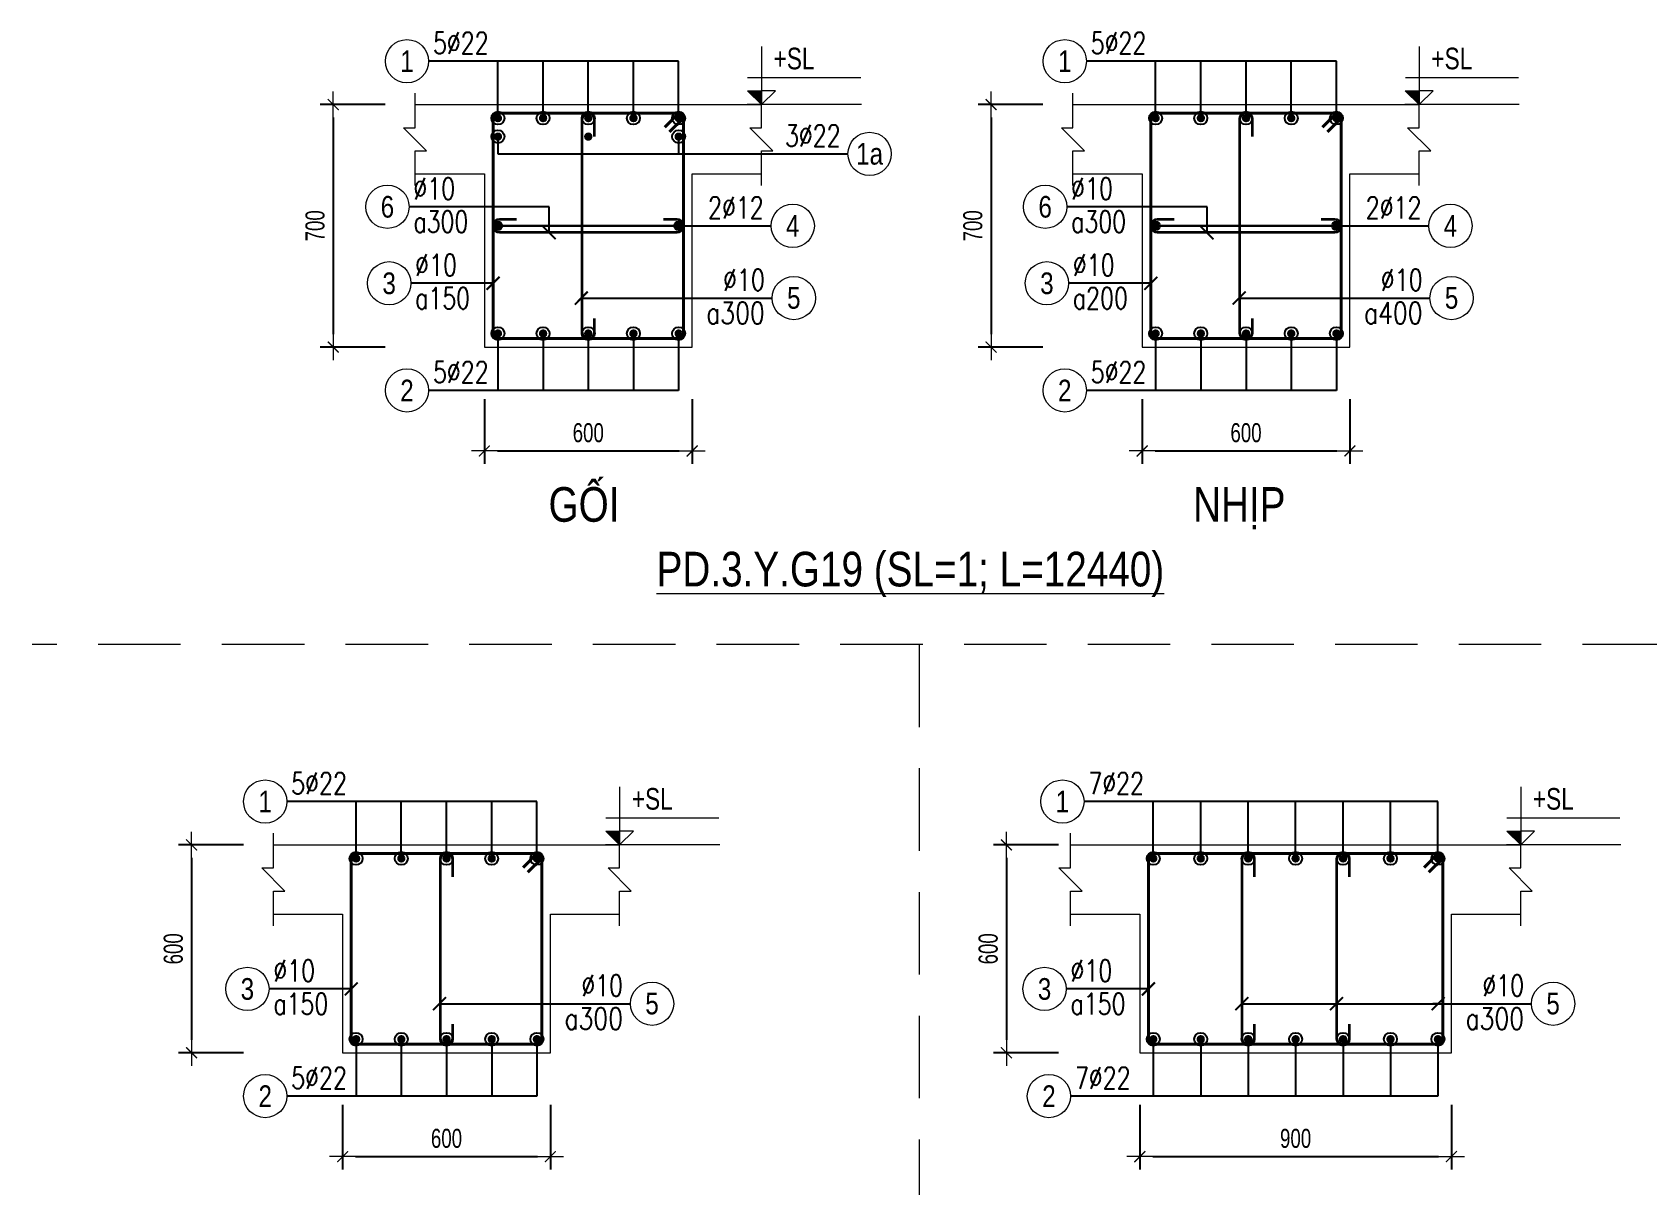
# Model space of a CAD drawing. Header units: millimetres. Extents: x 0 to 264070, y -218202 to 27271.
# Drawn here: x 246139 to 250804, y -190711 to -187382 of the extents above; entities that cross this region are included whole.
import ezdxf
from ezdxf.enums import TextEntityAlignment as Align

# ---------------------------------------------------------------- set-up
doc = ezdxf.new("R2010")
doc.units = ezdxf.units.MM
doc.header["$PDMODE"] = 3
doc.linetypes.add('HIDDEN2', pattern=[4.7625, 3.175, -1.5875])
doc.layers.get('0').update_dxf_attribs({"lineweight": 20})
doc.layers.get('Defpoints').update_dxf_attribs({"color": 151, "lineweight": 9})
for name, color, linetype, lineweight in [('NDC_S_ANNO', 7, 'Continuous', 20), ('NDC_S_CONTINUOUS', 3, 'Continuous', 20), ('NDC_S_DIM', 1, 'Continuous', 15), ('NDC_S_HIDDEN', 8, 'HIDDEN2', 13), ('NDC_S_REBAR', 4, 'Continuous', 35), ('NDC_S_STIRRUP', 4, 'Continuous', 40), ('NDC_S_TEXT SYMBOL', 7, 'Continuous', 20), ('NDC_S_THIN LINE', 8, 'Continuous', 9), ('NDC_S_VN TEXT', 7, 'Continuous', 20)]:
    doc.layers.add(name, color=color, linetype=linetype, lineweight=lineweight)
doc.styles.add('ARIAL', font='arial.ttf', dxfattribs={"width": 0.8})
doc.styles.add('NDC_ANNO', font='', dxfattribs={"width": 0.8})
doc.styles.add('NDC_DIM', font='', dxfattribs={"width": 0.75})
doc.styles.add('NDC_EN TXT', font='romans.shx', dxfattribs={"width": 0.8})
doc.styles.get('NDC_ANNO').set_extended_font_data('Dotum')
doc.styles.get('NDC_DIM').set_extended_font_data('Dotum')
doc.dimstyles.new('NDC_dim_25', dxfattribs={"dimscale": 25, "dimtxt": 2.2, "dimasz": 1.5, "dimexe": 1.5, "dimexo": 2.5, "dimgap": 1, "dimtad": 1, "dimdec": 0, "dimzin": 0, "dimdsep": 46, "dimtxsty": 'NDC_DIM', "dimblk": 'DIMMARK', "dimcen": 0.09, "dimdle": 1.2, "dimclrd": 1, "dimclre": 1, "dimclrt": 3, "dimadec": 0, "dimazin": 0, "dimtfac": 1, "dimtdec": 0, "dimtix": 1, "dimtofl": 0, "dimtmove": 0, "dimatfit": 3, "dimfxl": 6, "dimfxlon": 1, "dimtolj": 1, "dimtzin": 0, "dimarcsym": 0})

# ---------------------------------------------------------------- blocks, each defined once
blk = doc.blocks.new('kata_block_THEP')
at = {"layer": 'NDC_S_REBAR', "color": 0}
for p, q in [((-0.5, 0), (0.5, 0)), ((-0.35, 0.35), (0.35, -0.35)), ((0.35, 0.35), (-0.35, -0.35)), ((0, 0.5), (0, -0.5))]:
    blk.add_line(p, q, dxfattribs=at)
at = {"layer": 'NDC_S_REBAR', "color": 0, "const_width": 0.0833}
blk.add_lwpolyline([(-0.5, 0, 1), (0.5, 0, 1), (-0.5, 0, 1)], format="xyb", dxfattribs=at)
blk = doc.blocks.new('DIMMARK')
at = {"layer": 'NDC_S_DIM', "color": 1}
blk.add_line((-1.5, 0), (1, 0), dxfattribs=at)
at = {"layer": 'NDC_S_DIM', "color": 2, "const_width": 0.1}
blk.add_lwpolyline([(-0.42, -0.42), (0.42, 0.42)], dxfattribs=at)
blk = doc.blocks.new('kata_block_TD')
at = {"color": 6, "linetype": 'ByBlock', "lineweight": -2, "style": 'ARIAL', "width": 0.8}
blk.add_attdef('SECTDET2', text='', height=5, dxfattribs=at).set_placement((0, 7.97), align=Align.CENTER)
at = {"color": 0, "linetype": 'ByBlock', "lineweight": -2, "style": 'ARIAL', "width": 0.8}
blk.add_attdef('SECTDET1', text='', height=5, dxfattribs=at).set_placement((0, 1.47), align=Align.CENTER)
at = {"color": 3, "lineweight": 25, "style": 'ARIAL', "width": 0.8}
blk.add_attdef('SSCALE', text='', height=2.5, dxfattribs=at).set_placement((0, -4), align=Align.CENTER)
blk = doc.blocks.new('*U241')
blk.add_circle((-2.5, 0), 2.5)
at = {"layer": 'NDC_S_VN TEXT', "color": 3, "style": 'NDC_EN TXT', "width": 0.75}
for tag, p in [('DK1', (0.5, 0.85)), ('KC1', (0.5, -2.97))]:
    blk.add_attdef(tag, p, '', height=2.5, dxfattribs=at)
at = {"layer": 'NDC_S_VN TEXT', "color": 7, "style": 'ARIAL', "width": 0.8}
blk.add_attdef('SH2', text='', height=2.5, dxfattribs=at).set_placement((-2.5, 0), align=Align.MIDDLE)
blk = doc.blocks.new('*U321')
blk.add_circle((2.5, 0), 2.5)
at = {"layer": 'NDC_S_VN TEXT', "color": 3, "style": 'NDC_EN TXT'}
for tag, width, p in [('DK2', 0.75, (-0.85, 0.85)), ('KC2', 0.8, (-0.85, -2.97))]:
    blk.add_attdef(tag, text='', height=2.5, dxfattribs=dict(at, width=width)).set_placement(p, align=Align.RIGHT)
at = {"layer": 'NDC_S_VN TEXT', "color": 7, "style": 'ARIAL', "width": 0.8}
blk.add_attdef('SH3', text='', height=2.5, dxfattribs=at).set_placement((2.5, 0), align=Align.MIDDLE)
blk = doc.blocks.new('*U239')
blk.add_circle((2.5, 0), 2.5)
at = {"layer": 'NDC_S_VN TEXT', "color": 3, "style": 'NDC_EN TXT', "width": 0.75}
blk.add_attdef('DK2', text='', height=2.5, dxfattribs=at).set_placement((-0.85, 0.85), align=Align.RIGHT)
at = {"layer": 'NDC_S_VN TEXT', "color": 7, "style": 'ARIAL', "width": 0.8}
blk.add_attdef('SH3', text='', height=2.5, dxfattribs=at).set_placement((2.5, 0), align=Align.MIDDLE)
blk = doc.blocks.new('*D665')
at = {"layer": 'Defpoints', "color": 0, "transparency": 16777216}
for p in [(249414.1, -187590.2), (248908.1, -188290.2), (249414.1, -188290.2)]:
    blk.add_point(p, dxfattribs=at)
at = {"layer": 'NDC_S_DIM', "color": 1, "lineweight": -2, "transparency": 16777216}
for p, q in [((249058.1, -187590.2), (248870.6, -187590.2)), ((248908.1, -187627.7), (248908.1, -188252.7)), ((249058.1, -188290.2), (248870.6, -188290.2))]:
    blk.add_line(p, q, dxfattribs=at)
at = {"layer": 'NDC_S_DIM', "color": 1, "lineweight": -2, "transparency": 16777216, "xscale": 37.5, "yscale": 37.5, "zscale": 37.5}
for p, rotation in [((248908.1, -187590.2), 90), ((248908.1, -188290.2), 270)]:
    blk.add_blockref('DIMMARK', p, dxfattribs=dict(at, rotation=rotation))
at = {"layer": 'NDC_S_DIM', "color": 3, "transparency": 16777216, "insert": (248855.6, -187940.2), "char_height": 55, "attachment_point": 5, "rotation": 90, "style": 'NDC_DIM'}
blk.add_mtext('\\A1;700', dxfattribs=at)
blk = doc.blocks.new('*D666')
at = {"layer": 'Defpoints', "color": 0, "transparency": 16777216}
for p in [(249344.4, -188290.2), (249944.4, -188290.2), (249944.4, -188590.2)]:
    blk.add_point(p, dxfattribs=at)
at = {"layer": 'NDC_S_DIM', "color": 1, "lineweight": -2, "transparency": 16777216}
for p, q in [((249344.4, -188440.2), (249344.4, -188627.7)), ((249944.4, -188440.2), (249944.4, -188627.7)), ((249381.9, -188590.2), (249906.9, -188590.2))]:
    blk.add_line(p, q, dxfattribs=at)
at = {"layer": 'NDC_S_DIM', "color": 1, "lineweight": -2, "transparency": 16777216, "xscale": 37.5, "yscale": 37.5, "zscale": 37.5, "rotation": 180}
blk.add_blockref('DIMMARK', (249344.4, -188590.2), dxfattribs=at)
at = {"layer": 'NDC_S_DIM', "color": 1, "lineweight": -2, "transparency": 16777216, "xscale": 37.5, "yscale": 37.5, "zscale": 37.5}
blk.add_blockref('DIMMARK', (249944.4, -188590.2), dxfattribs=at)
at = {"layer": 'NDC_S_DIM', "color": 3, "transparency": 16777216, "insert": (249644.4, -188537.7), "char_height": 55, "attachment_point": 5, "style": 'NDC_DIM'}
blk.add_mtext('\\A1;600', dxfattribs=at)
blk = doc.blocks.new('kata_block_CT')
at = {"layer": 'NDC_S_ANNO'}
blk.add_hatch(color=3, dxfattribs=at).paths.add_polyline_path([(0, 1.6), (-1.61, 1.6), (0, 0)])
at = {"layer": 'NDC_S_ANNO', "ltscale": 50}
h = blk.add_hatch(dxfattribs=at)
h.set_pattern_fill('ANSI31', color=256, scale=1.406, style=0)
h.paths.add_polyline_path([(0, 1.6), (0, 0), (1.61, 1.6)])
for p, q in [((-1.59, 3.14), (11.47, 3.14)), ((11.56, 0), (-1.64, 0))]:
    blk.add_line(p, q, dxfattribs=at)
for points in [[(0, 6.69), (0, 0)], [(0, 0), (-1.61, 1.6), (0, 1.6)], [(0, 0), (1.61, 1.6), (0, 1.6)]]:
    blk.add_lwpolyline(points, dxfattribs=at)
at = {"layer": 'NDC_S_ANNO', "color": 8, "ltscale": 50}
blk.add_lwpolyline([(0, 0), (-1.61, 1.6), (0, 1.6)], dxfattribs=at)
at = {"layer": 'NDC_S_TEXT SYMBOL', "color": 3, "style": 'NDC_ANNO', "width": 0.8}
blk.add_attdef('CT', (1.41, 4.07), '', height=2.5, dxfattribs=at)
blk = doc.blocks.new('*D667')
at = {"layer": 'Defpoints', "color": 0, "transparency": 16777216}
for p in [(247514.6, -187590.2), (247008.6, -188290.2), (247514.6, -188290.2)]:
    blk.add_point(p, dxfattribs=at)
at = {"layer": 'NDC_S_DIM', "color": 1, "lineweight": -2, "transparency": 16777216}
for p, q in [((247158.6, -187590.2), (246971.1, -187590.2)), ((247008.6, -187627.7), (247008.6, -188252.7)), ((247158.6, -188290.2), (246971.1, -188290.2))]:
    blk.add_line(p, q, dxfattribs=at)
at = {"layer": 'NDC_S_DIM', "color": 1, "lineweight": -2, "transparency": 16777216, "xscale": 37.5, "yscale": 37.5, "zscale": 37.5}
for p, rotation in [((247008.6, -187590.2), 90), ((247008.6, -188290.2), 270)]:
    blk.add_blockref('DIMMARK', p, dxfattribs=dict(at, rotation=rotation))
at = {"layer": 'NDC_S_DIM', "color": 3, "transparency": 16777216, "insert": (246956.1, -187940.2), "char_height": 55, "attachment_point": 5, "rotation": 90, "style": 'NDC_DIM'}
blk.add_mtext('\\A1;700', dxfattribs=at)
blk = doc.blocks.new('*D668')
at = {"layer": 'Defpoints', "color": 0, "transparency": 16777216}
for p in [(247444.9, -188290.2), (248044.9, -188290.2), (248044.9, -188590.2)]:
    blk.add_point(p, dxfattribs=at)
at = {"layer": 'NDC_S_DIM', "color": 1, "lineweight": -2, "transparency": 16777216}
for p, q in [((247444.9, -188440.2), (247444.9, -188627.7)), ((248044.9, -188440.2), (248044.9, -188627.7)), ((247482.4, -188590.2), (248007.4, -188590.2))]:
    blk.add_line(p, q, dxfattribs=at)
at = {"layer": 'NDC_S_DIM', "color": 1, "lineweight": -2, "transparency": 16777216, "xscale": 37.5, "yscale": 37.5, "zscale": 37.5, "rotation": 180}
blk.add_blockref('DIMMARK', (247444.9, -188590.2), dxfattribs=at)
at = {"layer": 'NDC_S_DIM', "color": 1, "lineweight": -2, "transparency": 16777216, "xscale": 37.5, "yscale": 37.5, "zscale": 37.5}
blk.add_blockref('DIMMARK', (248044.9, -188590.2), dxfattribs=at)
at = {"layer": 'NDC_S_DIM', "color": 3, "transparency": 16777216, "insert": (247744.9, -188537.7), "char_height": 55, "attachment_point": 5, "style": 'NDC_DIM'}
blk.add_mtext('\\A1;600', dxfattribs=at)
blk = doc.blocks.new('*U240')
blk.add_circle((-2.5, 0), 2.5)
at = {"layer": 'NDC_S_VN TEXT', "color": 3, "style": 'NDC_EN TXT', "width": 0.75}
blk.add_attdef('DK1', (0.5, 0.85), '', height=2.5, dxfattribs=at)
at = {"layer": 'NDC_S_VN TEXT', "color": 7, "style": 'ARIAL', "width": 0.8}
blk.add_attdef('SH2', text='', height=2.5, dxfattribs=at).set_placement((-2.5, 0), align=Align.MIDDLE)
blk = doc.blocks.new('*D679')
at = {"layer": 'Defpoints', "color": 0, "transparency": 16777216}
for p in [(247105.2, -189727.4), (246599.2, -190327.4), (247105.2, -190327.4)]:
    blk.add_point(p, dxfattribs=at)
at = {"layer": 'NDC_S_DIM', "color": 1, "lineweight": -2, "transparency": 16777216}
for p, q in [((246749.2, -189727.4), (246561.7, -189727.4)), ((246599.2, -189764.9), (246599.2, -190289.9)), ((246749.2, -190327.4), (246561.7, -190327.4))]:
    blk.add_line(p, q, dxfattribs=at)
at = {"layer": 'NDC_S_DIM', "color": 1, "lineweight": -2, "transparency": 16777216, "xscale": 37.5, "yscale": 37.5, "zscale": 37.5}
for p, rotation in [((246599.2, -189727.4), 90), ((246599.2, -190327.4), 270)]:
    blk.add_blockref('DIMMARK', p, dxfattribs=dict(at, rotation=rotation))
at = {"layer": 'NDC_S_DIM', "color": 3, "transparency": 16777216, "insert": (246546.7, -190027.4), "char_height": 55, "attachment_point": 5, "rotation": 90, "style": 'NDC_DIM'}
blk.add_mtext('\\A1;600', dxfattribs=at)
blk = doc.blocks.new('*D680')
at = {"layer": 'Defpoints', "color": 0, "transparency": 16777216}
for p in [(247035.5, -190327.4), (247635.5, -190327.4), (247635.5, -190627.4)]:
    blk.add_point(p, dxfattribs=at)
at = {"layer": 'NDC_S_DIM', "color": 1, "lineweight": -2, "transparency": 16777216}
for p, q in [((247035.5, -190477.4), (247035.5, -190664.9)), ((247635.5, -190477.4), (247635.5, -190664.9)), ((247073, -190627.4), (247598, -190627.4))]:
    blk.add_line(p, q, dxfattribs=at)
at = {"layer": 'NDC_S_DIM', "color": 1, "lineweight": -2, "transparency": 16777216, "xscale": 37.5, "yscale": 37.5, "zscale": 37.5, "rotation": 180}
blk.add_blockref('DIMMARK', (247035.5, -190627.4), dxfattribs=at)
at = {"layer": 'NDC_S_DIM', "color": 1, "lineweight": -2, "transparency": 16777216, "xscale": 37.5, "yscale": 37.5, "zscale": 37.5}
blk.add_blockref('DIMMARK', (247635.5, -190627.4), dxfattribs=at)
at = {"layer": 'NDC_S_DIM', "color": 3, "transparency": 16777216, "insert": (247335.5, -190574.9), "char_height": 55, "attachment_point": 5, "style": 'NDC_DIM'}
blk.add_mtext('\\A1;600', dxfattribs=at)
blk = doc.blocks.new('*D681')
at = {"layer": 'Defpoints', "color": 0, "transparency": 16777216}
for p in [(249337.6, -190327.4), (250237.6, -190327.4), (250237.6, -190627.4)]:
    blk.add_point(p, dxfattribs=at)
at = {"layer": 'NDC_S_DIM', "color": 1, "lineweight": -2, "transparency": 16777216}
for p, q in [((249337.6, -190477.4), (249337.6, -190664.9)), ((250237.6, -190477.4), (250237.6, -190664.9)), ((249375.1, -190627.4), (250200.1, -190627.4))]:
    blk.add_line(p, q, dxfattribs=at)
at = {"layer": 'NDC_S_DIM', "color": 1, "lineweight": -2, "transparency": 16777216, "xscale": 37.5, "yscale": 37.5, "zscale": 37.5, "rotation": 180}
blk.add_blockref('DIMMARK', (249337.6, -190627.4), dxfattribs=at)
at = {"layer": 'NDC_S_DIM', "color": 1, "lineweight": -2, "transparency": 16777216, "xscale": 37.5, "yscale": 37.5, "zscale": 37.5}
blk.add_blockref('DIMMARK', (250237.6, -190627.4), dxfattribs=at)
at = {"layer": 'NDC_S_DIM', "color": 3, "transparency": 16777216, "insert": (249787.6, -190574.9), "char_height": 55, "attachment_point": 5, "style": 'NDC_DIM'}
blk.add_mtext('\\A1;900', dxfattribs=at)
blk = doc.blocks.new('*D682')
at = {"layer": 'Defpoints', "color": 0, "transparency": 16777216}
for p in [(249458.6, -189727.4), (248952.6, -190327.4), (249458.6, -190327.4)]:
    blk.add_point(p, dxfattribs=at)
at = {"layer": 'NDC_S_DIM', "color": 1, "lineweight": -2, "transparency": 16777216}
for p, q in [((249102.6, -189727.4), (248915.1, -189727.4)), ((248952.6, -189764.9), (248952.6, -190289.9)), ((249102.6, -190327.4), (248915.1, -190327.4))]:
    blk.add_line(p, q, dxfattribs=at)
at = {"layer": 'NDC_S_DIM', "color": 1, "lineweight": -2, "transparency": 16777216, "xscale": 37.5, "yscale": 37.5, "zscale": 37.5}
for p, rotation in [((248952.6, -189727.4), 90), ((248952.6, -190327.4), 270)]:
    blk.add_blockref('DIMMARK', p, dxfattribs=dict(at, rotation=rotation))
at = {"layer": 'NDC_S_DIM', "color": 3, "transparency": 16777216, "insert": (248900.1, -190027.4), "char_height": 55, "attachment_point": 5, "rotation": 90, "style": 'NDC_DIM'}
blk.add_mtext('\\A1;600', dxfattribs=at)

msp = doc.modelspace()

# ---------------------------------------------------------------- linework, layer by layer
at = {"layer": 'NDC_S_CONTINUOUS'}
for points in [[(247244.9, -187590.2), (247444.9, -187590.2), (247444.9, -187590.2), (248044.9, -187590.2), (248044.9, -187590.2), (248244.9, -187590.2)], [(249144.4, -187590.2), (249344.4, -187590.2), (249344.4, -187590.2), (249944.4, -187590.2), (249944.4, -187590.2), (250144.4, -187590.2)], [(247244.9, -187790.2), (247444.9, -187790.2), (247444.9, -188290.2), (248044.9, -188290.2), (248044.9, -187790.2), (248244.9, -187790.2)], [(249144.4, -187790.2), (249344.4, -187790.2), (249344.4, -188290.2), (249944.4, -188290.2), (249944.4, -187790.2), (250144.4, -187790.2)], [(246835.5, -189727.4), (247035.5, -189727.4), (247035.5, -189727.4), (247635.5, -189727.4), (247635.5, -189727.4), (247835.5, -189727.4)], [(249137.6, -189727.4), (249337.6, -189727.4), (249337.6, -189727.4), (250237.6, -189727.4), (250237.6, -189727.4), (250437.6, -189727.4)], [(246835.5, -189927.4), (247035.5, -189927.4), (247035.5, -190327.4), (247635.5, -190327.4), (247635.5, -189927.4), (247835.5, -189927.4)], [(249137.6, -189927.4), (249337.6, -189927.4), (249337.6, -190327.4), (250237.6, -190327.4), (250237.6, -189927.4), (250437.6, -189927.4)]]:
    msp.add_lwpolyline(points, dxfattribs=at)
at = {"layer": 'NDC_S_DIM'}
for centre in [(247483.9, -187682.7), (248005.9, -187682.7)]:
    msp.add_circle(centre, 18.8, dxfattribs=at)
at = {"layer": 'NDC_S_HIDDEN', "ltscale": 75}
for p, q in [((264070, -189149.1), (246139.4, -189149.1)), ((248700.9, -189149.1), (248700.9, -191149.1))]:
    msp.add_line(p, q, dxfattribs=at)
at = {"layer": 'NDC_S_REBAR'}
for points in [[(247763.3, -187682.6), (247763.3, -187633.7, 1), (247726.4, -187633.7), (247726.4, -188246.8, 1), (247763.3, -188246.8), (247763.3, -188207.5, -0.414214)], [(249662.8, -187682.6), (249662.8, -187633.7, 1), (249626, -187633.7), (249626, -188246.8, 1), (249662.8, -188246.8), (249662.8, -188207.5, -0.414214)], [(247537.2, -187921.8), (247488.3, -187921.8, 1), (247488.3, -187958.7), (248001.5, -187958.7, 1), (248001.5, -187921.8), (247962.2, -187921.8, -0.414214)], [(249436.8, -187921.8), (249387.9, -187921.8, 1), (249387.9, -187958.7), (249901, -187958.7, 1), (249901, -187921.8), (249861.8, -187921.8, -0.414214)], [(247353.9, -189819.7), (247353.9, -189770.8, 1), (247317, -189770.8), (247317, -190283.9, 1), (247353.9, -190283.9), (247353.9, -190244.7, -0.414214)], [(249668.9, -189819.7), (249668.9, -189770.8, 1), (249632, -189770.8), (249632, -190283.9, 1), (249668.9, -190283.9), (249668.9, -190244.7, -0.414214)], [(249942.9, -189819.7), (249942.9, -189770.8, 1), (249906, -189770.8), (249906, -190283.9, 1), (249942.9, -190283.9), (249942.9, -190244.7, -0.414214)]]:
    msp.add_lwpolyline(points, format="xyb", dxfattribs=at)
at = {"layer": 'NDC_S_STIRRUP'}
for points in [[(247965.9, -187655.2), (248005.9, -187615.2, -0.414214), (248019.9, -187629.2), (248019.9, -188251.2, -0.414214), (248005.9, -188265.2), (247483.9, -188265.2, -0.414214), (247469.9, -188251.2), (247469.9, -187629.2, -0.414214), (247483.9, -187615.2), (248005.9, -187615.2, -0.414214), (248019.9, -187629.2), (247979.9, -187669.2)], [(249865.4, -187655.2), (249905.4, -187615.2, -0.414214), (249919.4, -187629.2), (249919.4, -188251.2, -0.414214), (249905.4, -188265.2), (249383.4, -188265.2, -0.414214), (249369.4, -188251.2), (249369.4, -187629.2, -0.414214), (249383.4, -187615.2), (249905.4, -187615.2, -0.414214), (249919.4, -187629.2), (249879.4, -187669.2)], [(247556.5, -189792.4), (247596.5, -189752.4, -0.414214), (247610.5, -189766.4), (247610.5, -190288.4, -0.414214), (247596.5, -190302.4), (247074.5, -190302.4, -0.414214), (247060.5, -190288.4), (247060.5, -189766.4, -0.414214), (247074.5, -189752.4), (247596.5, -189752.4, -0.414214), (247610.5, -189766.4), (247570.5, -189806.4)], [(250158.6, -189792.4), (250198.6, -189752.4, -0.414214), (250212.6, -189766.4), (250212.6, -190288.4, -0.414214), (250198.6, -190302.4), (249376.6, -190302.4, -0.414214), (249362.6, -190288.4), (249362.6, -189766.4, -0.414214), (249376.6, -189752.4), (250198.6, -189752.4, -0.414214), (250212.6, -189766.4), (250172.6, -189806.4)]]:
    msp.add_lwpolyline(points, format="xyb", dxfattribs=at)
at = {"layer": 'NDC_S_THIN LINE'}
for points in [[(247244.9, -187823.6), (247244.9, -187723.6), (247278.2, -187723.6), (247211.6, -187656.9), (247244.9, -187656.9), (247244.9, -187556.9)], [(248244.9, -187823.6), (248244.9, -187723.6), (248278.2, -187723.6), (248211.6, -187656.9), (248244.9, -187656.9), (248244.9, -187556.9)], [(249144.4, -187823.6), (249144.4, -187723.6), (249177.8, -187723.6), (249111.1, -187656.9), (249144.4, -187656.9), (249144.4, -187556.9)], [(250144.4, -187823.6), (250144.4, -187723.6), (250177.8, -187723.6), (250111.1, -187656.9), (250144.4, -187656.9), (250144.4, -187556.9)], [(246835.5, -189960.7), (246835.5, -189860.7), (246868.8, -189860.7), (246802.2, -189794), (246835.5, -189794), (246835.5, -189694)], [(247835.5, -189960.7), (247835.5, -189860.7), (247868.8, -189860.7), (247802.2, -189794), (247835.5, -189794), (247835.5, -189694)], [(249137.6, -189960.7), (249137.6, -189860.7), (249170.9, -189860.7), (249104.3, -189794), (249137.6, -189794), (249137.6, -189694)], [(250437.6, -189960.7), (250437.6, -189860.7), (250470.9, -189860.7), (250404.3, -189794), (250437.6, -189794), (250437.6, -189694)]]:
    msp.add_lwpolyline(points, dxfattribs=at)

# ---------------------------------------------------------------- block references
at = {"layer": 'NDC_S_REBAR', "color": 3, "xscale": 22, "yscale": 22, "zscale": 22}
for p in [(247483.9, -187629.2), (247483.9, -187682.7), (247483.9, -187940.2), (247483.9, -188251.2), (247074.5, -189766.4), (249376.6, -189766.4), (247074.5, -190288.4), (249376.6, -190288.4)]:
    msp.add_blockref('kata_block_THEP', p, dxfattribs=at)
at = {"layer": 'NDC_S_REBAR', "xscale": 22, "yscale": 22, "zscale": 22}
for p in [(247614.4, -187629.2), (247744.9, -187629.2), (247875.4, -187629.2), (248005.9, -187629.2), (249383.4, -187629.2), (249513.9, -187629.2), (249644.4, -187629.2), (249774.9, -187629.2), (249905.4, -187629.2), (247744.9, -187682.7), (248005.9, -187682.7), (248005.9, -187940.2), (249383.4, -187940.2), (249905.4, -187940.2), (247614.4, -188251.2), (247744.9, -188251.2), (247875.4, -188251.2), (248005.9, -188251.2), (249383.4, -188251.2), (249513.9, -188251.2), (249644.4, -188251.2), (249774.9, -188251.2), (249905.4, -188251.2), (247205, -189766.4), (247335.5, -189766.4), (247466, -189766.4), (247596.5, -189766.4), (249513.6, -189766.4), (249650.6, -189766.4), (249787.6, -189766.4), (249924.6, -189766.4), (250061.6, -189766.4), (250198.6, -189766.4), (247205, -190288.4), (247335.5, -190288.4), (247466, -190288.4), (247596.5, -190288.4), (249513.6, -190288.4), (249650.6, -190288.4), (249787.6, -190288.4), (249924.6, -190288.4), (250061.6, -190288.4), (250198.6, -190288.4)]:
    msp.add_blockref('kata_block_THEP', p, dxfattribs=at)
at = {"layer": 'NDC_S_THIN LINE', "xscale": 25, "yscale": 25, "zscale": 25}
for name, p, values in [('*U240', (247283.9, -187465.2), {'SH2': '1', 'DK1': '5%%c22'}), ('*U240', (249183.4, -187465.2), {'SH2': '1', 'DK1': '5%%c22'}), ('*U239', (248494.9, -187732.7), {'SH3': '1a', 'DK2': '3%%c22'}), ('*U241', (247227.4, -187885.2), {'SH2': '6', 'DK1': '%%c10', 'KC1': 'a300'}), ('*U241', (249126.9, -187885.2), {'SH2': '6', 'DK1': '%%c10', 'KC1': 'a300'}), ('*U239', (248272.8, -187940.2), {'SH3': '4', 'DK2': '2%%c12'}), ('*U239', (250172.3, -187940.2), {'SH3': '4', 'DK2': '2%%c12'}), ('*U241', (247232.4, -188106.1), {'SH2': '3', 'DK1': '%%c10', 'KC1': 'a150'}), ('*U241', (249131.9, -188106.1), {'SH2': '3', 'DK1': '%%c10', 'KC1': 'a200'}), ('*U321', (248276, -188148.7), {'SH3': '5', 'DK2': '%%c10', 'KC2': 'a300'}), ('*U321', (250175.5, -188148.7), {'SH3': '5', 'DK2': '%%c10', 'KC2': 'a400'}), ('*U240', (247283.9, -188415.2), {'SH2': '2', 'DK1': '5%%c22'}), ('*U240', (249183.4, -188415.2), {'SH2': '2', 'DK1': '5%%c22'}), ('*U240', (246874.5, -189602.4), {'SH2': '1', 'DK1': '5%%c22'}), ('*U240', (249176.6, -189602.4), {'SH2': '1', 'DK1': '7%%c22'}), ('*U241', (246823, -190143.2), {'SH2': '3', 'DK1': '%%c10', 'KC1': 'a150'}), ('*U241', (249125.1, -190143.2), {'SH2': '3', 'DK1': '%%c10', 'KC1': 'a150'}), ('*U321', (247866.6, -190185.8), {'SH3': '5', 'DK2': '%%c10', 'KC2': 'a300'}), ('*U321', (250468.7, -190185.8), {'SH3': '5', 'DK2': '%%c10', 'KC2': 'a300'}), ('*U240', (246874.5, -190452.4), {'SH2': '2', 'DK1': '5%%c22'}), ('*U240', (249137.8, -190452.4), {'SH2': '2', 'DK1': '7%%c22'})]:
    msp.add_blockref(name, p, dxfattribs=at).add_auto_attribs(values)
at = {"layer": 'NDC_S_VN TEXT', "xscale": 25, "yscale": 25, "zscale": 25}
for p in [(248244.9, -187590.2), (250144.4, -187590.2), (247835.5, -189727.4), (250437.6, -189727.4)]:
    msp.add_blockref('kata_block_CT', p, dxfattribs=at).add_auto_attribs({'CT': '+SL'})
at = {"layer": 'NDC_S_VN TEXT'}
ref = msp.add_blockref('kata_block_TD', (247732.6, -188823.9), dxfattribs=dict(at, xscale=20, yscale=20, zscale=20))
ref.add_attrib('SECTDET1', 'GỐI', dxfattribs={"layer": '0', "color": 0, "linetype": 'ByBlock', "lineweight": -2, "height": 100, "style": 'ARIAL', "width": 0.8}).set_placement((247732.6, -188794.5), align=Align.CENTER)
ref = msp.add_blockref('kata_block_TD', (249625, -188823.9), dxfattribs=dict(at, xscale=20, yscale=20, zscale=20))
ref.add_attrib('SECTDET1', 'NHỊP', dxfattribs={"layer": '0', "color": 0, "linetype": 'ByBlock', "lineweight": -2, "height": 100, "style": 'ARIAL', "width": 0.8}).set_placement((249625, -188794.5), align=Align.CENTER)
ref = msp.add_blockref('kata_block_TD', (248675.2, -189010.6), dxfattribs=dict(at, xscale=20, yscale=20, zscale=20))
ref.add_attrib('SECTDET1', '%%uPD.3.Y.G19 (SL=1; L=12440)', dxfattribs={"layer": '0', "color": 0, "linetype": 'ByBlock', "lineweight": -2, "height": 100, "style": 'ARIAL', "width": 0.8}).set_placement((248675.2, -188981.2), align=Align.CENTER)

# ---------------------------------------------------------------- dimensions: what is measured, and where the dimension line sits
at = {"layer": 'NDC_S_DIM'}
for base, p1, p2, picture, middle in [((247008.6, -188290.2), (247514.6, -187590.2), (247514.6, -188290.2), '*D667', (246956.1, -187940.2)), ((248908.1, -188290.2), (249414.1, -187590.2), (249414.1, -188290.2), '*D665', (248855.6, -187940.2)), ((246599.2, -190327.4), (247105.2, -189727.4), (247105.2, -190327.4), '*D679', (246546.7, -190027.4)), ((248952.6, -190327.4), (249458.6, -189727.4), (249458.6, -190327.4), '*D682', (248900.1, -190027.4))]:
    dim = msp.add_linear_dim(base=base, p1=p1, p2=p2, angle=270, dimstyle='NDC_dim_25', dxfattribs=at)
    dim.commit()
    dim.dimension.update_dxf_attribs({"geometry": picture, "text_midpoint": middle})
for base, p1, p2, picture, middle in [((248044.9, -188590.2), (247444.9, -188290.2), (248044.9, -188290.2), '*D668', (247744.9, -188537.7)), ((249944.4, -188590.2), (249344.4, -188290.2), (249944.4, -188290.2), '*D666', (249644.4, -188537.7)), ((247635.5, -190627.4), (247035.5, -190327.4), (247635.5, -190327.4), '*D680', (247335.5, -190574.9)), ((250237.6, -190627.4), (249337.6, -190327.4), (250237.6, -190327.4), '*D681', (249787.6, -190574.9))]:
    dim = msp.add_linear_dim(base=base, p1=p1, p2=p2, dimstyle='NDC_dim_25', dxfattribs=at)
    dim.commit()
    dim.dimension.update_dxf_attribs({"geometry": picture, "text_midpoint": middle})

# ---------------------------------------------------------------- leaders
at = {"layer": 'NDC_S_THIN LINE'}
for points, override in [([(248005.9, -187629.2), (248005.9, -187465.2), (247283.9, -187465.2)], {"dimldrblk": 'DotBlank'}), ([(247875.4, -187629.2), (247875.4, -187465.2), (247283.9, -187465.2)], {"dimldrblk": 'DotBlank'}), ([(247744.9, -187629.2), (247744.9, -187465.2), (247283.9, -187465.2)], {"dimldrblk": 'DotBlank'}), ([(247614.4, -187629.2), (247614.4, -187465.2), (247283.9, -187465.2)], {"dimldrblk": 'DotBlank'}), ([(247483.9, -187629.2), (247483.9, -187465.2), (247283.9, -187465.2)], {"dimldrblk": 'DotBlank'}), ([(249905.4, -187629.2), (249905.4, -187465.2), (249183.4, -187465.2)], {"dimldrblk": 'DotBlank'}), ([(249774.9, -187629.2), (249774.9, -187465.2), (249183.4, -187465.2)], {"dimldrblk": 'DotBlank'}), ([(249644.4, -187629.2), (249644.4, -187465.2), (249183.4, -187465.2)], {"dimldrblk": 'DotBlank'}), ([(249513.9, -187629.2), (249513.9, -187465.2), (249183.4, -187465.2)], {"dimldrblk": 'DotBlank'}), ([(249383.4, -187629.2), (249383.4, -187465.2), (249183.4, -187465.2)], {"dimldrblk": 'DotBlank'}), ([(247483.9, -187682.7), (247483.9, -187732.7), (248494.9, -187732.7)], {"dimldrblk": 'DotBlank'}), ([(248005.9, -187682.7), (248005.9, -187732.7), (248494.9, -187732.7)], {"dimldrblk": 'DotBlank'}), ([(247632.2, -187960.2), (247632.2, -187885.2), (247227.4, -187885.2)], {"dimldrblk": 'ArchTick'}), ([(249531.8, -187960.2), (249531.8, -187885.2), (249126.9, -187885.2)], {"dimldrblk": 'ArchTick'}), ([(247483.9, -187940.2), (248011.9, -187940.2)], {"dimasz": 1, "dimldrblk": 'DotBlank'}), ([(248005.9, -187940.2), (247483.9, -187940.2)], {"dimasz": 1, "dimldrblk": 'DotBlank'}), ([(248005.9, -187940.2), (248272.8, -187940.2)], {"dimldrblk": 'DotSmall'}), ([(249383.4, -187940.2), (249911.4, -187940.2)], {"dimasz": 1, "dimldrblk": 'DotBlank'}), ([(249905.4, -187940.2), (249383.4, -187940.2)], {"dimasz": 1, "dimldrblk": 'DotBlank'}), ([(249905.4, -187940.2), (250172.3, -187940.2)], {"dimldrblk": 'DotSmall'}), ([(247469.9, -188106.1), (247232.4, -188106.1)], {"dimldrblk": 'ArchTick'}), ([(249369.4, -188106.1), (249131.9, -188106.1)], {"dimldrblk": 'ArchTick'}), ([(247724.9, -188148.7), (248276, -188148.7)], {"dimldrblk": 'ArchTick'}), ([(249624.4, -188148.7), (250175.5, -188148.7)], {"dimldrblk": 'ArchTick'}), ([(248005.9, -188251.2), (248005.9, -188415.2), (247283.9, -188415.2)], {"dimldrblk": 'DotBlank'}), ([(247875.4, -188251.2), (247875.4, -188415.2), (247283.9, -188415.2)], {"dimldrblk": 'DotBlank'}), ([(247744.9, -188251.2), (247744.9, -188415.2), (247283.9, -188415.2)], {"dimldrblk": 'DotBlank'}), ([(247614.4, -188251.2), (247614.4, -188415.2), (247283.9, -188415.2)], {"dimldrblk": 'DotBlank'}), ([(247483.9, -188251.2), (247483.9, -188415.2), (247283.9, -188415.2)], {"dimldrblk": 'DotBlank'}), ([(249905.4, -188251.2), (249905.4, -188415.2), (249183.4, -188415.2)], {"dimldrblk": 'DotBlank'}), ([(249774.9, -188251.2), (249774.9, -188415.2), (249183.4, -188415.2)], {"dimldrblk": 'DotBlank'}), ([(249644.4, -188251.2), (249644.4, -188415.2), (249183.4, -188415.2)], {"dimldrblk": 'DotBlank'}), ([(249513.9, -188251.2), (249513.9, -188415.2), (249183.4, -188415.2)], {"dimldrblk": 'DotBlank'}), ([(249383.4, -188251.2), (249383.4, -188415.2), (249183.4, -188415.2)], {"dimldrblk": 'DotBlank'}), ([(247596.5, -189766.4), (247596.5, -189602.4), (246874.5, -189602.4)], {"dimldrblk": 'DotBlank'}), ([(247466, -189766.4), (247466, -189602.4), (246874.5, -189602.4)], {"dimldrblk": 'DotBlank'}), ([(247335.5, -189766.4), (247335.5, -189602.4), (246874.5, -189602.4)], {"dimldrblk": 'DotBlank'}), ([(247205, -189766.4), (247205, -189602.4), (246874.5, -189602.4)], {"dimldrblk": 'DotBlank'}), ([(247074.5, -189766.4), (247074.5, -189602.4), (246874.5, -189602.4)], {"dimldrblk": 'DotBlank'}), ([(249376.6, -189766.4), (249376.6, -189602.4), (249176.6, -189602.4)], {"dimldrblk": 'DotBlank'}), ([(250198.6, -189766.4), (250198.6, -189602.4), (249176.6, -189602.4)], {"dimldrblk": 'DotBlank'}), ([(249513.6, -189766.4), (249513.6, -189602.4), (249313.6, -189602.4)], {"dimldrblk": 'DotBlank'}), ([(249650.6, -189766.4), (249650.6, -189602.4), (249450.6, -189602.4)], {"dimldrblk": 'DotBlank'}), ([(249787.6, -189766.4), (249787.6, -189602.4), (249587.6, -189602.4)], {"dimldrblk": 'DotBlank'}), ([(249924.6, -189766.4), (249924.6, -189602.4), (249724.6, -189602.4)], {"dimldrblk": 'DotBlank'}), ([(250061.6, -189766.4), (250061.6, -189602.4), (249861.6, -189602.4)], {"dimldrblk": 'DotBlank'}), ([(247060.5, -190143.2), (246823, -190143.2)], {"dimldrblk": 'ArchTick'}), ([(249362.6, -190143.2), (249125.1, -190143.2)], {"dimldrblk": 'ArchTick'}), ([(247315.5, -190185.8), (247866.6, -190185.8)], {"dimldrblk": 'ArchTick'}), ([(249632, -190185.8), (250468.7, -190185.8)], {"dimldrblk": 'ArchTick'}), ([(249906, -190185.8), (250199.9, -190185.8)], {"dimldrblk": 'ArchTick'}), ([(250199.5, -190185.8), (250184.3, -190185.8)], {"dimldrblk": 'ArchTick'}), ([(247596.5, -190288.4), (247596.5, -190452.4), (246874.5, -190452.4)], {"dimldrblk": 'DotBlank'}), ([(247466, -190288.4), (247466, -190452.4), (246874.5, -190452.4)], {"dimldrblk": 'DotBlank'}), ([(247335.5, -190288.4), (247335.5, -190452.4), (246874.5, -190452.4)], {"dimldrblk": 'DotBlank'}), ([(247205, -190288.4), (247205, -190452.4), (246874.5, -190452.4)], {"dimldrblk": 'DotBlank'}), ([(247074.5, -190288.4), (247074.5, -190452.4), (246874.5, -190452.4)], {"dimldrblk": 'DotBlank'}), ([(249376.6, -190288.4), (249376.6, -190452.4), (249137.8, -190452.4)], {"dimldrblk": 'DotBlank'}), ([(250198.6, -190288.4), (250198.6, -190452.4), (249137.8, -190452.4)], {"dimldrblk": 'DotBlank'}), ([(249513.6, -190288.4), (249513.6, -190452.4), (249274.8, -190452.4)], {"dimldrblk": 'DotBlank'}), ([(249650.6, -190288.4), (249650.6, -190452.4), (249411.8, -190452.4)], {"dimldrblk": 'DotBlank'}), ([(249787.6, -190288.4), (249787.6, -190452.4), (249548.8, -190452.4)], {"dimldrblk": 'DotBlank'}), ([(249924.6, -190288.4), (249924.6, -190452.4), (249685.8, -190452.4)], {"dimldrblk": 'DotBlank'}), ([(250061.6, -190288.4), (250061.6, -190452.4), (249822.8, -190452.4)], {"dimldrblk": 'DotBlank'})]:
    msp.add_leader(points, dimstyle='NDC_dim_25', override=override, dxfattribs=at)

doc.saveas('drawing.dxf')
